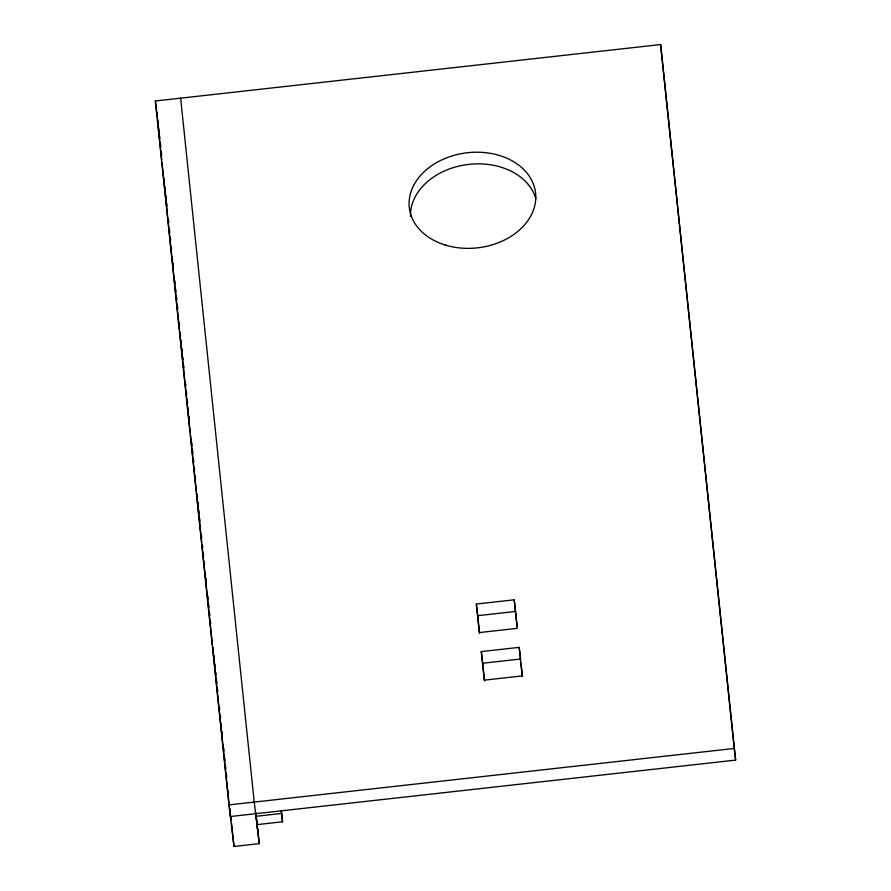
<?xml version="1.0" encoding="UTF-8"?>
<svg xmlns="http://www.w3.org/2000/svg" width="891" height="891" viewBox="0 0 891 891"><rect width="100%" height="100%" fill="white"/><g stroke="black" fill="none" stroke-linecap="round" stroke-linejoin="round"><path stroke-width="1.34" d="M257.655 830.334L255.806 812.659L259.259 843.632L233.999 846.45L228.965 804.896L155.357 100.984L660.621 44.55L735.643 760.09L230.379 816.524L212.737 647.813M514.218 599.81L517.203 628.344L479.313 632.577L476.329 604.042L514.218 599.81L517.192 626.395M476.329 604.042L477.732 615.681L515.633 611.449M481.296 651.599L519.197 647.367L520.6 659.006L482.71 663.238L481.296 651.599L484.281 680.145L522.182 675.913L519.197 647.367M228.965 804.896L734.229 748.451L735.643 760.09M256.263 816.29L281.534 813.472L282.536 821.78L257.276 824.598M259.259 843.632L254.236 802.067L180.628 98.166M155.357 100.984L157.261 116.699M157.596 119.427L158.086 123.504M158.576 127.58L159.077 131.668M159.567 135.744L159.901 138.461M660.621 44.55L734.229 748.451M521.035 663.082L522.449 676.67M477.732 615.681L479.581 633.345M482.71 663.238L484.559 680.902M281.378 810.71L282.536 821.78M281.244 810.699L281.534 813.472M160.536 143.93L160.826 146.692M161.405 152.227L161.694 154.989M164.156 178.501L164.445 181.263M165.013 186.798L165.303 189.56M165.882 195.096L166.171 197.858M166.751 203.393L167.04 206.155M168.488 219.988L168.778 222.75M169.502 229.666L169.791 232.428M170.37 237.964L170.66 240.726M171.239 246.261L171.529 249.023M172.977 262.856L173.266 265.618M174.848 280.832L175.137 283.605M175.716 289.13L176.006 291.903M176.585 297.427L176.875 300.2M177.454 305.724L177.743 308.498M179.191 322.319L179.481 325.092M180.205 332.009L180.494 334.771M181.073 340.306L181.363 343.068M181.942 348.604L182.232 351.366M182.811 356.901L183.089 359.663M183.669 365.199L183.958 367.961M185.551 383.175L185.84 385.937M186.419 391.472L186.709 394.234M187.288 399.769L187.578 402.532M188.157 408.067L188.446 410.829M189.026 416.364L189.315 419.126M191.777 442.638L192.066 445.4M192.634 450.935L192.924 453.697M193.503 459.233L193.792 461.995M194.372 467.53L194.661 470.292M195.24 475.827L195.53 478.59M197.123 493.803L197.412 496.577M197.991 502.101L198.281 504.874M198.86 510.398L199.15 513.171M199.729 518.696L200.018 521.469M201.455 535.291L201.745 538.064M202.469 544.969L202.758 547.742M203.337 553.266L203.627 556.04M204.206 561.564L204.496 564.337M205.944 578.159L206.233 580.932M207.826 596.146L208.115 598.908M208.694 604.443L208.984 607.205M209.563 612.741L209.853 615.503M210.432 621.038L210.71 623.8M213.172 647.312L213.461 650.074M214.04 655.609L214.33 658.371M214.909 663.906L215.199 666.668M215.778 672.204L216.067 674.966M216.647 680.501L216.936 683.263M217.515 688.799L217.805 691.561M219.398 706.775L219.676 709.537M220.255 715.072L220.545 717.834M221.124 723.369L221.414 726.132M221.993 731.667L222.282 734.429M223.73 748.262L224.02 751.024M224.744 757.94L225.033 760.714M225.612 766.238L225.902 769.011M226.481 774.535L226.771 777.308M228.219 791.13L228.508 793.903M230.09 809.106L230.379 811.879M230.814 816.022L231.248 820.177M231.537 822.939L233.999 846.45M156.771 112.622L157.206 116.766M157.495 119.539L161.683 159.645M161.973 162.407L179.47 329.737M179.759 332.51L190.173 432.079M190.462 434.841L196.399 491.542M196.677 494.305L201.745 542.708M202.034 545.481L212.448 645.051M410.517 216.491A63.551 47.813 -6.9 0 1 466.405 164.679A63.551 47.813 -6.9 0 1 535.825 198.726M445.177 245.014A63.551 47.813 -6.9 0 0 535.602 193.247A63.551 47.813 -6.9 0 0 436.557 162.63A63.551 47.813 -6.9 0 0 445.177 245.014"/></g></svg>
